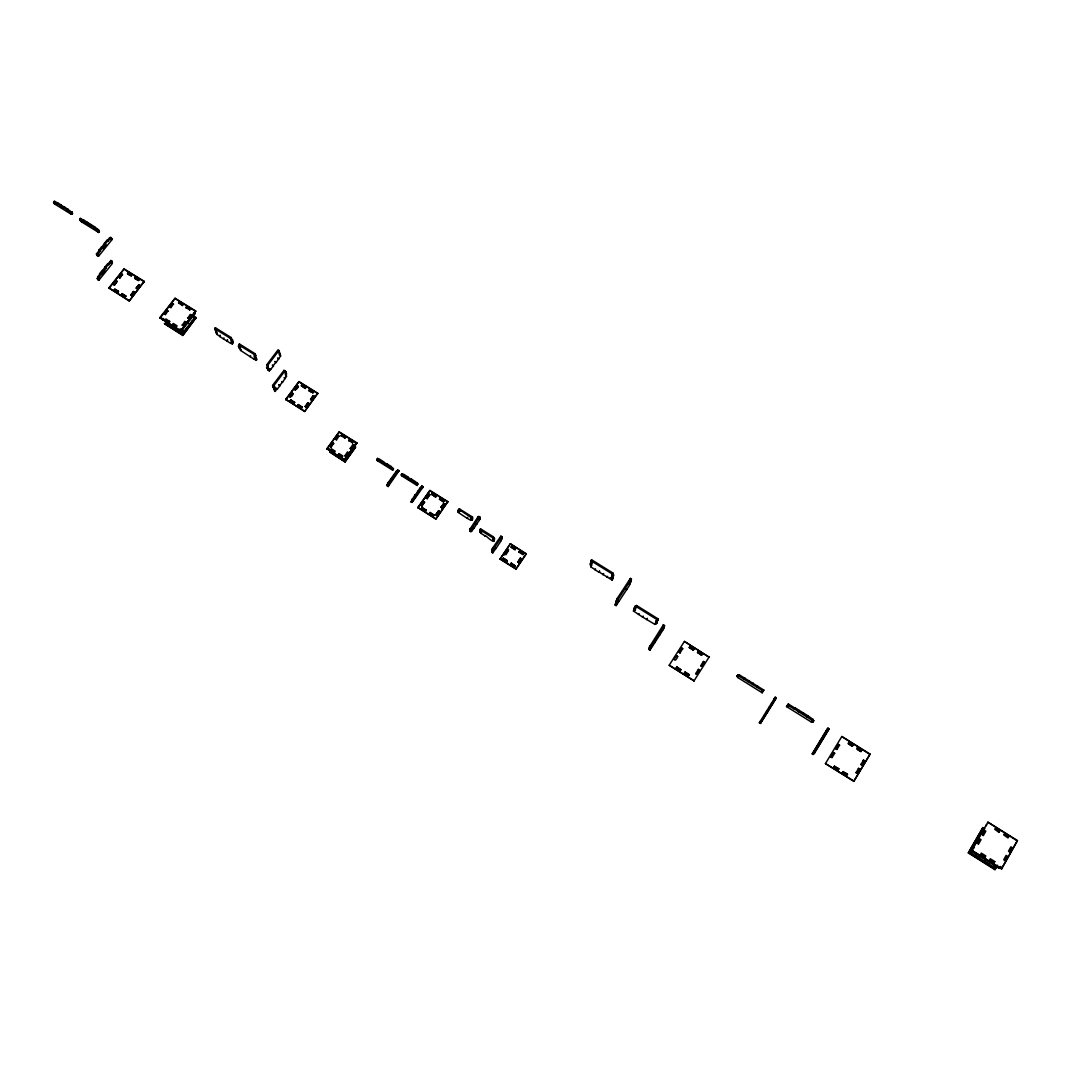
<?xml version="1.0" encoding="UTF-8"?>
<svg xmlns="http://www.w3.org/2000/svg" width="1071" height="1071" viewBox="0 0 1071 1071"><rect width="100%" height="100%" fill="white"/><g stroke="black" fill="none" stroke-linecap="round" stroke-linejoin="round"><path stroke-width="1.5" d="M495.016 547.87L496.007 548.499L495.016 547.522M500.023 559.129L510.412 543.666L526.263 553.935L515.927 569.103L500.023 559.129L510.412 543.666M500.224 538.526L500.893 536.129L501.884 536.745L501.215 539.155L500.224 538.526L500.867 537.588L501.857 538.204L501.201 540.601L496.007 548.499M502.66 559.423L506.637 561.914L502.66 559.423L503.316 558.138L507.293 560.628L506.637 561.914M503.316 558.138L507.279 560.976M507.52 549.945C497.988 563.386 512.594 545.005 507.507 550.307M510.599 564.417L511.269 563.118L515.231 565.957L514.575 566.907L510.599 564.417L511.269 563.118M511.081 547.147L515.057 549.624L511.081 547.147L511.751 545.849L515.713 548.325L515.057 549.624M511.751 545.849L515.7 548.687M514.575 566.907L515.245 565.608M515.927 569.103L526.289 553.587M517.815 562.168L520.426 558.018L521.403 558.995L518.819 562.784L517.815 562.168L520.426 558.018M519.02 552.101L519.676 550.802L523.639 553.64L522.996 554.591L519.02 552.101L519.676 550.802M518.819 562.784L521.416 558.647M522.996 554.591L523.652 553.292M599.546 571.325L598.917 572.275L590.938 566.934L590.416 563.52L591.058 562.57L592.076 563.199M590.416 563.52L591.433 564.149L591.687 562.744L590.67 562.114L591.553 559.745L612.92 573.012L611.969 575.355L612.987 575.984L612.692 577.363L611.675 576.72L611.367 578.099L612.384 578.728L612.09 580.08L598.984 571.941L599.613 570.99M591.058 562.57L590.175 564.926M591.553 559.745L590.67 562.114M611.969 575.355L612.92 573.012M611.367 578.099L612.304 575.77L613.322 576.399L612.692 577.363M612.09 580.08L613.014 577.764L612.01 577.135M613.322 576.399L613.629 575.02L612.612 574.391M615.115 604.995L616.374 601.42L615.731 602.384L616.749 603.027L617.391 602.049L616.12 605.624L615.115 604.995L616.695 602.585M615.731 602.384L617.003 598.769L630.417 578.42L631.448 579.063L630.109 582.758L629.092 582.115L630.417 578.42M616.749 603.027L618.034 599.412L631.448 579.063M616.12 605.624L629.413 585.449L630.739 581.794L629.44 580.763M633.456 611.005L634.447 608.743L633.456 611.005L642.533 617.043L643.162 616.066M633.818 609.72L634.835 610.35L635.464 609.386L634.179 608.422L635.17 606.146L636.201 606.788L635.558 607.752L634.541 607.123M634.179 608.422L635.17 606.146M634.835 610.35L635.839 608.087L634.808 607.444M635.558 607.752L636.576 605.476L658.223 618.971L657.166 621.22L656.135 620.578L655.72 621.849L656.965 622.773L656.322 623.75L655.305 623.108L654.89 624.366L642.533 617.043M636.201 606.788L636.576 605.476M656.322 623.75L657.38 621.515L656.349 620.872L655.72 621.849M657.166 621.22L658.223 618.971M656.965 622.773L657.38 621.515M648.718 649.227L650.164 645.84L649.521 646.83L650.78 647.687L649.749 649.883L648.718 649.227L649.347 648.25L648.946 649.454L649.977 650.097L663.244 629.574L663.685 628.329L662.454 627.419L663.525 625.183L664.556 625.825L663.043 629.306L662.025 628.664L662.454 627.419M649.521 646.83L663.337 624.902L664.368 625.544L663.926 626.803L662.895 626.16L663.337 624.902M664.368 625.544L650.78 647.687M649.977 650.097L650.378 648.892L649.12 648.035M662.654 627.7L662.213 628.945L663.244 629.574M669.201 665.265L694.035 680.848L669.201 665.265L684.423 641.422L709.069 657.166L684.423 641.422M676.658 655.787L677.568 656.724L676.658 655.787C671.905 660.272 675.667 662.628 677.689 656.429M679.054 652.145L680.085 652.801L679.054 652.145L681.678 647.928L682.588 648.879L681.678 647.928M676.015 668.17L680.152 670.767L676.015 668.17L676.765 666.898L680.781 669.777L676.765 666.898M689.229 647.527L693.352 650.11L689.229 647.527L689.978 646.255L693.981 649.12L689.978 646.255M689.188 674.69L688.439 675.962L684.423 673.07L685.052 672.079L689.188 674.69L685.052 672.079M702.375 653.979L701.612 655.265L697.609 652.386L698.238 651.409L702.375 653.979L698.238 651.409M688.439 675.962L684.423 673.07M701.612 655.265L697.609 652.386M695.735 673.605L696.766 674.261L695.735 673.605L698.372 669.375L699.403 670.018L696.766 674.261M698.372 669.375L699.269 670.312M700.742 665.72L701.786 666.363L700.742 665.72L703.379 661.476L704.423 662.132L701.786 666.363M703.379 661.476L704.29 662.427M737.009 676.31L737.946 674.743L739.311 674.837L763.877 690.139L762.204 692.79L737.745 677.528L737.009 676.31L737.946 674.743M1001.693 868.809L971.718 850.401L1001.693 868.809L1017.45 840.561L987.904 822.167L971.491 851.097L998.761 868.179L999.35 867.108M999.444 867.845L1000.033 866.774M1000.729 866.452L1000.127 867.523L998.319 867.149M1004.879 860.374L1007.276 856.09L1006.151 855.381L1003.755 859.665L1004.531 860.535M1009.658 851.806L1012.041 847.536L1010.917 846.84L1008.534 851.11L1009.31 851.981M1001.345 868.969L1017.45 840.561M1008.186 837.656L1008.775 836.598L1004.29 833.8L1003.701 834.871L1007.838 837.843M994.223 865.944L993.62 867.001L994.972 866.345L996.084 867.041L996.686 865.984M968.318 852.931L982.91 827.535L968.318 852.931L994.919 869.625L996.485 866.8M994.919 869.625L997.623 865.234M738.695 675.828L737.33 675.747M985.2 857.014L985.802 855.943L981.317 853.132L980.715 854.203L984.865 857.188M999.216 832.073L999.819 831.016L995.347 828.231L994.745 829.289L998.882 832.274M985.333 860.374L984.41 861.606L989.176 864.217M996.325 865.689L997.449 866.385L994.731 867.697L970.339 852.396L983.419 829.262L984.731 828.512L984.142 829.556M972.749 849.678L971.625 851.699L972.722 852.396L974.021 851.699M973.218 850.722L972.615 851.793L973.258 851.432M978.626 843.948L981.023 839.677L979.911 838.981L977.502 843.238L978.292 844.122M983.432 835.434L985.829 831.19L984.718 830.494L982.308 834.737L983.098 835.621M976.471 854.819L975.547 856.037L980.3 858.647M737.638 675.319L752.525 684.449L753.315 683.178M858.701 768.295L856.024 772.619L857.108 773.289L859.785 768.965L858.46 768.523L859.785 768.965M863.574 760.115L860.897 764.426L861.968 765.109L864.645 760.785L863.333 760.343L864.645 760.785M841.819 736.5L825.446 763.583L853.788 781.361L870.08 754.104L841.819 736.5L869.839 754.345M853.788 781.361L870.08 754.104M843.198 771.535L842.355 772.78L846.652 775.471L847.496 774.226L842.971 771.763L847.496 774.226M857.697 749.566L860.91 751.561L861.753 750.316L857.469 747.638L861.753 750.316M834.617 766.153L833.774 767.398L838.058 770.089L838.901 768.844L834.389 766.381L838.901 768.844M849.129 744.225L852.342 746.219L853.185 744.974L848.901 742.297L853.185 744.974M857.469 747.638L856.626 748.897L860.91 751.561M830.935 756.902L833.613 752.592L834.684 753.261L832.006 757.572L830.935 756.902L833.613 752.592M835.835 748.763L838.499 744.465L839.57 745.135L836.906 749.432L835.835 748.763L838.499 744.465M848.901 742.297L848.058 743.555L852.342 746.219M752.525 684.449L763.248 691.143L761.856 691.036L762.204 692.79M812.179 753.85L826.531 730.127L827.575 728.615L828.914 729.297L814.509 753.114L813.023 752.913L828.017 728.119L829.074 728.789L813.25 754.52L812.179 753.85L813.665 754.051L814.71 752.565L813.639 751.896L814.509 753.114M812.742 722.149L813.358 721.144L806.985 717.021L807.802 715.749L795.057 707.811L794.254 709.082L787.533 705.053L786.529 706.579L811.269 722.001L812.742 722.149L813.773 720.636L812.715 719.966L812.099 720.984L813.157 721.64L813.773 720.636M811.269 722.001L811.872 720.997M812.514 720.462L813.13 719.458L807.802 715.749M806.985 717.021L798.484 711.72L799.301 710.448M802.741 714.37L803.558 713.099M794.869 708.078L788.296 703.982L787.292 705.521L788.35 706.177L786.529 706.579M787.975 706.713L788.966 705.173L788.296 703.982M794.254 709.082L795.057 707.811M776.274 697.864L760.397 723.447L759.352 722.778L775.217 697.208L776.274 697.864L765.149 715.897L761.374 721.921L760.316 721.265L761.722 721.412M761.494 691.585L762.472 690.032L763.877 690.139M756.728 687.073L757.518 685.801M744.131 679.228L744.921 677.943M748.334 681.839L749.124 680.567M737.745 677.528L739.311 674.837M696.9 673.98L699.403 670.018M701.92 666.068L704.423 662.132M694.035 680.848L709.203 656.871M684.289 673.351L684.931 672.374M697.475 652.681L698.105 651.704M680.152 670.767L680.902 669.482M693.352 650.11L694.102 648.825M680.085 652.801L682.709 648.571M662.895 626.16L663.525 625.183M663.926 626.803L664.556 625.825M649.749 649.883L650.378 648.892M663.043 629.306L663.685 628.329M654.89 624.366L655.519 623.402M646.616 619.587L647.339 618.302M638.463 614.5L639.092 613.536M629.092 582.115L629.721 581.165M630.109 582.758L630.739 581.794M606.962 577.282L607.605 576.332M612.987 575.984L613.629 575.02M612.384 578.728L613.014 577.764M602.933 574.779L603.642 573.494M591.179 565.555L591.821 564.591L590.938 566.934M594.887 569.785L595.53 568.835M775.217 697.208L775.899 698.412M759.352 722.778L759.968 721.774L761.026 722.43L760.397 723.447M508.511 550.561L505.9 554.698L504.923 553.72M506.637 561.565L507.293 560.628M515.057 549.276L515.713 548.325M484.895 536.156C484.574 533.586 490.478 541.23 493.771 541.35L492.78 540.012L492.78 539.275L493.771 539.904L492.78 538.552L493.436 536.879L480.544 528.82L479.915 530.506L480.919 531.859L479.928 531.243L480.584 530.292M492.78 538.552L493.436 536.879M492.78 540.012L493.436 538.338L494.427 538.954L493.771 539.904M493.771 539.168L494.427 538.231L493.436 537.602M493.771 540.627L494.427 539.677L493.436 539.061M493.771 541.35L494.427 539.677M491.75 550.815L492.406 549.865L493.396 550.494L492.754 551.445L491.75 550.815L492.406 548.432L500.893 536.129M496.007 548.138L492.754 552.864L491.763 552.234L492.406 549.865M492.754 551.445L493.396 549.062L501.884 536.745M501.215 539.155L501.857 538.204M492.754 552.864L493.396 550.494M484.895 535.795L480.946 533.318L481.602 532.381M479.206 517.199L470.731 530.158L469.741 529.543L478.215 516.583L479.232 517.949L479.875 517.012L478.898 516.396L478.242 517.333L479.928 519.261L474.092 528.043L473.114 527.427M469.741 529.543L470.397 528.605L469.781 530.279L471.481 531.43L471.441 530.694L470.798 531.631L469.808 531.015L470.464 530.078L470.49 530.814M479.915 518.511L479.259 519.448L478.282 518.833L478.938 517.909M470.731 530.158L471.387 529.221L470.798 531.631M479.875 517.012L479.259 519.448M471.481 531.43L474.092 528.043M479.915 530.506L480.544 528.82M480.946 533.318L479.942 531.966L480.598 531.029M480.933 532.595L481.589 531.644M458.241 512.42L458.857 510.72L458.241 512.42L467.076 518.297L467.732 517.36M467.076 518.297L470.986 520.372L470.959 519.636L471.936 520.238L470.932 518.886L471.575 517.949M472.512 517.052L471.883 518.739L472.512 517.052L459.7 509.06L459.098 510.76L459.7 509.06M471.909 519.502L472.565 518.565L458.763 509.207L459.74 509.823M471.936 520.238L472.565 518.565M458.201 511.657L459.178 512.273L458.16 510.894L458.763 509.207M458.16 510.894L458.803 509.97M459.138 511.51L459.794 510.586L459.178 512.273M433.353 516.222L433.969 514.91L430.06 512.474L429.404 513.397L433.353 516.222L433.969 514.91M443.434 501.911L444.05 500.612L440.154 498.176L439.512 499.099L443.434 501.911L444.05 500.612M435.924 514.535L438.548 510.813L439.525 511.416L436.941 515.526L435.924 514.535L436.941 515.526M441.172 507.092L443.782 503.383L444.76 503.986L442.176 508.082L441.172 507.092L442.176 508.082M435.964 514.91L438.548 510.813M441.212 507.467L443.782 503.383M436.901 515.151L439.525 511.416M442.149 507.708L444.76 503.986M435.817 519.114L447.825 501.63L429.926 490.451L417.837 507.48L435.817 519.114L447.825 501.63M421.613 508.511L422.269 507.587L426.164 510.024L425.548 511.336L421.613 508.511L425.548 511.336M431.72 494.24L432.376 493.316L436.272 495.739L435.643 497.051L431.72 494.24L435.643 497.051M421.653 508.886L422.269 507.587M431.76 494.628L432.376 493.316M425.508 510.947L426.164 510.024M435.616 496.663L436.272 495.739M429.444 513.772L430.06 512.474M439.538 499.488L440.154 498.176M414.999 494.989L416.03 495.993L414.999 494.989C406.445 508.243 414.129 500.612 418.226 492.299M422.737 486.555L421.291 488.59L420.314 487.988L421.76 485.953C423.996 486.234 421.599 489.688 421.157 487.265M412.04 502.513L422.817 487.345L422.161 488.269M417.891 507.868L429.926 490.451M420.916 505.124L423.554 501.415L424.518 502.018L421.934 506.114L420.916 505.124L421.934 506.114M426.178 497.707L428.802 494.012L429.766 494.615L427.195 498.698L426.178 497.707L427.195 498.698M420.97 505.512L423.554 501.415M426.218 498.095L428.802 494.012M421.894 505.74L424.518 502.018M427.142 498.323L429.766 494.615M417.034 484.694L417.69 483.784L416.726 483.168L416.07 484.092C419.256 485.404 412.817 482.981 415.468 481.655L411.585 479.232C411.384 482.218 405.414 478.483 407.716 476.823L403.847 474.399L403.245 475.711L402.08 474.989L402.736 474.078L403.901 474.801L403.245 475.711M414.852 482.981L415.468 481.655M401.826 473.864L401.17 474.788L402.134 475.39L402.79 474.48L401.826 473.864L402.857 474.868L402.254 476.193L417.141 485.484L416.124 484.494L416.726 483.168M416.994 484.306L417.65 483.382L415.508 482.057M417.088 485.096L417.744 484.172L416.78 483.57M417.141 485.484L417.744 484.172M415.053 495.378L420.274 487.6L421.291 488.59M411.077 501.897L411.786 501.362M416.03 495.993L421.894 487.131M407.114 478.135L407.716 476.823M410.983 480.558L411.585 479.232M387.033 485.136L387.689 484.212L388.666 484.815L387.997 485.739L386.966 484.748L388.358 482.325L391.009 478.63L392.04 479.634L397.247 471.883L396.283 471.28L391.009 478.63M397.14 470.571L398.158 471.575L397.14 470.571L396.283 471.28M397.194 470.972L397.863 470.062L398.881 471.066L388.13 486.529L387.167 485.913L387.689 484.212M397.314 471.776L397.863 470.062M389.014 483.342L392.709 478.202M387.997 485.739L389.389 483.316L388.358 482.325M398.104 471.173L397.247 471.883M398.158 471.575L398.827 470.664M388.13 486.529L388.666 484.815M402.201 475.792L401.237 475.189L401.893 474.266M402.254 476.193L402.857 474.868M392.87 469.955L393.526 469.044L392.562 468.442L391.906 469.352L392.87 469.955L390.62 467.826L391.21 466.514L387.354 464.104C387.167 467.076 381.222 463.355 383.498 461.695L379.656 459.298L379.067 460.61L376.952 459.298L377.608 458.388L379.723 459.7L379.067 460.61M386.765 465.43L387.354 464.104M391.21 466.514L390.62 467.826M391.772 468.549L392.428 467.639L391.276 466.916M391.839 468.951L392.428 467.639M377.099 460.115L378.063 460.704L378.719 459.794L377.755 459.191L377.166 460.517L391.959 469.754L392.562 468.442M392.803 469.553L393.459 468.643L392.495 468.04M378.063 460.704L377.032 459.7L377.608 458.388M377.166 460.517L377.755 459.191M377.983 460.302L378.652 459.392L377.688 458.79M382.909 463.02L383.498 461.695M342.251 457.277L342.827 455.951L338.985 453.542L338.409 454.867M352.533 443.207L353.122 441.868L349.28 439.471L348.704 440.81M344.875 455.978L347.459 451.908L348.517 452.926M350.217 448.669L352.801 444.599L354.916 445.764L353.858 444.76M345.839 456.581L348.423 452.511M351.181 449.271L354.648 444.519M344.474 458.535L343.911 459.847M354.742 444.934L355.398 444.023L355.572 444.853M345.223 458.508L343.697 459.231M354.822 445.349L355.492 444.438M344.514 459.78L356.857 442.872L339.226 431.881L326.856 448.709L344.608 460.195L356.857 442.872M345.063 461.561L355.679 446.995L345.157 461.962L329.788 451.975L345.157 461.962M334.58 452.471L335.156 451.132L331.314 448.736L330.752 450.061M344.875 438.414L345.451 437.088L341.622 434.692L341.047 436.031M326.963 449.124L339.226 431.881M330.122 446.727L332.693 442.671L333.75 443.689M335.477 439.445L338.048 435.375L339.105 436.406M331.073 447.33L333.657 443.26M336.428 440.034L338.998 435.977M329.627 449.07L328.958 449.981L328.743 449.151L329.707 449.753M301.513 408.265L302.062 406.94L298.3 404.597L297.631 405.481L301.513 408.265L302.062 406.94M312.812 393.124L313.361 391.799L309.599 389.456L309.05 390.795L311.554 392.347M305.275 406.324L307.939 402.75L308.876 403.339L306.333 407.355L305.275 406.324L306.333 407.355M310.603 399.188L313.254 395.627L314.191 396.216L311.648 400.219L310.603 399.188L311.648 400.219M305.396 406.766L307.939 402.75M310.71 399.63L313.254 395.627M306.226 406.913L308.876 403.339M311.541 399.778L314.191 396.216M304.619 411.505L317.779 393.244L299.023 381.584L285.703 399.349L304.619 411.505L317.779 393.244M290.121 400.795L290.79 399.898L294.552 402.241L294.003 403.58L290.121 400.795L294.003 403.58M301.433 385.68L302.102 384.797L305.851 387.126L305.302 388.465L301.433 385.68L305.302 388.465M290.254 401.237L290.79 399.898M301.553 386.136L302.102 384.797M293.882 403.138L294.552 402.241M305.195 388.01L305.851 387.126M297.765 405.922L298.3 404.597M309.05 390.795L309.599 389.456M285.837 399.778L299.023 381.584M289.317 396.364L291.981 392.816C295.73 396.605 284.19 399.844 291.981 392.816M294.645 389.255C296.413 391.919 293.28 386.805 297.296 385.707L298.354 386.738L296.587 389.108M294.766 389.697L297.296 385.707M290.254 396.953L292.919 393.392M295.583 389.844L298.233 386.296M274.042 387.876L273.507 386.082L284.926 370.927L283.989 370.352L272.556 385.493L273.105 387.287L274.042 387.876L274.725 386.979L273.788 386.403L273.105 387.287M286.118 371.878L285.448 372.762L284.511 372.173L285.181 371.289L286.118 371.878L286.479 376.39L282.61 382.133L281.673 381.557M278.875 384.65L279.946 385.68L277.269 389.215L276.211 388.197L277.135 388.773L275.14 391.437L273.654 389.081L273.788 386.403M275.14 391.437L274.725 386.979M279.812 385.225L282.61 382.133M272.382 365.037L273.44 366.068L269.303 370.901L268.754 369.08L268.085 369.964L268.192 367.246L266.692 364.823L278.099 349.802L279.571 352.252L279.424 354.983L280.093 354.113L279.17 353.537L280.615 355.96L276.104 362.56L275.033 361.529L276.104 362.56M268.192 367.246L267.643 365.412L279.036 350.378M268.085 369.964L266.585 367.554L267.255 366.67M269.705 368.558L268.379 370.312L269.303 370.901M273.306 365.613L275.97 362.105M239.101 345.264L238.431 346.147L240.6 350.458L253.707 358.972L254.376 358.102M255.487 356.938L257 359.361L256.344 360.244L254.818 357.821L255.487 356.938L254.577 354.688L238.726 344.835L239.409 343.965L255.246 353.805L255.835 355.666L255.166 356.549L254.229 355.96L254.911 355.09L255.835 355.666M255.755 358.397L256.424 357.513M798.484 711.72L794.441 708.815M249.998 356.67L250.668 355.8M254.577 354.688L255.246 353.805M239.061 348.021L239.73 347.138M239.984 348.597L240.654 347.714M240.6 350.458L241.27 349.588M231.082 337.499L233.304 341.863L232.621 342.733L230.412 338.382L231.082 337.499L215.338 327.726L214.669 328.596L216.944 332.987L216.034 332.412L216.703 331.541M231.055 340.27L231.738 339.4M230.667 343.363L231.175 342.024L230.667 343.363L223.304 338.784L223.973 337.914M231.979 340.846L232.661 339.976M230.506 342.894L232.34 344.032L233.009 343.162M223.304 338.784L219.635 336.495L220.131 335.156M219.635 336.495L220.305 335.625M226.824 340.605L227.494 339.735M226.985 341.073L227.654 340.203M215.351 330.511L216.021 329.64L215.338 327.726M216.275 331.086L216.944 330.216M219.461 336.026L216.703 334.313L217.386 333.442M194.413 312.263L194.962 313.723L181.106 331.461L179.915 329.158L181.789 330.591M192.378 314.954L194.52 317.953L182.351 333.536L181.588 331.635L182.271 330.765L183.034 332.666M196.1 317.659L182.78 335.437L196.1 317.659L192.874 315.45M172.993 326.401C172.766 329.962 166.889 324.058 169.553 324.607M176.474 327.137L176.969 325.785L173.288 323.482L172.806 324.834M189.687 310.255L190.183 308.89L186.515 306.614L186.019 307.966M182.284 325.303L184.828 321.327L185.939 322.384M187.733 318.328L190.277 314.365L191.374 315.423M183.208 325.879L185.752 321.902M188.657 318.904L191.187 314.941M181.601 330.109L180.919 330.979L179.808 329.935L181.213 329.158M179.995 330.404L180.678 329.533M195.645 310.992L180.584 330.993L195.645 310.992L175.095 298.247L159.793 317.672L181.588 331.635M186.635 322.639L188.563 320.175M194.775 313.241L193.918 313.616M164.01 319.493L163.328 320.363L162.216 319.305L162.899 318.435M165.456 320.256L165.938 318.904L169.807 321.675M178.683 303.414L179.178 302.062L183.034 304.833M167.531 322.987L166.848 323.857L166.045 321.929L166.728 321.072L165.818 320.497L165.135 321.367L165.938 323.281L182.351 333.536M169.124 322.545L169.606 321.193M182.351 305.69L182.846 304.338M160.007 318.154L163.06 314.272M165.095 311.688L175.095 298.247M164.479 314.205L167.009 310.242L168.12 311.3M169.941 307.257L172.471 303.307L173.582 304.365M165.389 314.78L167.919 310.818M170.851 307.832L173.382 303.869M162.417 319.787L162.016 318.823L162.926 319.399L163.609 318.529M130.756 294.913L133.473 291.499L134.384 292.062L131.88 295.971L130.756 294.913L131.88 295.971M136.191 288.086L138.909 284.685L139.806 285.247L137.316 289.143L136.191 288.086L138.909 284.685M130.97 295.409L133.473 291.499M131.653 295.476L134.384 292.062M137.101 288.648L139.806 285.247M129.23 300.991L144.237 281.378L124.116 268.888L108.854 287.912L129.23 300.991L144.237 281.378M117.81 292.222L118.493 291.366L114.892 289.116L114.209 289.973L118.038 292.718L114.209 289.973M131.238 276.211L131.693 274.859L128.105 272.636L127.65 273.989L130.033 275.461M121.411 294.471L122.094 293.615L125.695 295.864L125.227 297.203L121.411 294.471L125.227 297.203M137.222 279.933L134.826 278.433L135.281 277.094L139.096 279.826L135.281 277.094M121.625 294.953L122.094 293.615M134.826 278.433L135.495 277.59M125.012 296.707L125.695 295.864M138.413 280.669L138.882 279.317M109.095 288.407L124.116 268.888M116.257 282.838L114.436 285.1L113.539 284.538L116.043 280.642L117.167 281.7L116.043 280.642M118.761 277.242L121.478 273.855L122.375 274.404L119.885 278.299L118.761 277.242L121.478 273.855M113.539 284.538L116.27 281.138M114.436 285.1L116.94 281.204M119.657 277.804L122.375 274.404M114.436 290.469L114.892 289.116M127.65 273.989L128.105 272.636M112.241 262.047L111.571 262.904L110.674 262.341L111.357 261.498L112.241 262.047L112.027 263.921L98.786 280.348L97.889 279.799L100.714 274.765L99.576 273.707L102.321 270.307L103.459 271.365L106.19 267.978L105.052 266.907L107.796 263.52L108.921 264.591L111.786 261.029L110.889 260.481L108.024 264.028L108.921 264.591M98.76 277.991L97.622 276.934L99.817 274.216M103.459 271.365L102.562 270.816L105.052 266.907M97.407 278.795L98.104 277.938L99.001 278.5L98.304 279.344L97.407 278.795L97.863 277.443M100.714 274.765L103.218 270.869M105.949 267.469L108.693 264.082M110.889 260.481L110.447 261.833L111.571 262.904M111.33 262.382L111.786 261.029M101.973 274.738L105.025 270.95M98.786 280.348L99.001 278.5M99.268 250.48L96.403 254.014L97.528 255.085L100.165 251.029L99.027 249.958L101.758 246.598L102.896 247.669L105.614 244.308L104.489 243.224L107.207 239.877L108.332 240.948L110.514 238.257L109.617 237.708L107.448 240.399L108.332 240.948M102.896 247.669L101.999 247.106L104.489 243.224M96.644 254.537L97.327 253.693L98.452 254.764L98.01 256.116L98.934 255.782L112.107 239.516L110.982 238.445L112.107 239.516M100.165 251.029L102.655 247.147M105.386 243.786L108.104 240.426M111.411 237.949L110.741 238.779L109.844 238.231L110.527 237.401L111.638 238.472L111.197 239.824L111.879 238.994M98.01 256.116L96.885 255.045L97.327 253.693M97.126 255.567L98.211 254.242M103.111 248.981L106.149 245.219M98.92 230.613L98.037 230.064L99.389 231.657L98.706 232.487L97.354 230.894L98.237 231.443L98.679 230.078L94.476 226.717L90.928 224.522L90.486 225.887L83.15 220.974L83.833 220.144L90.928 224.522M98.478 231.965L99.148 231.135M98.237 231.443L94.034 228.083L94.476 226.717M94.034 228.083L94.717 227.253M96.872 229.837L97.555 229.007M97.113 230.372L97.796 229.529M97.595 231.416L98.679 230.078M812.099 720.984L813.13 719.458M79.923 219.742L80.365 218.39L79.682 219.22L81.061 220.827L81.744 219.997L80.606 218.912M98.706 232.487L81.557 221.884L80.178 220.278L80.861 219.448L81.744 219.997M80.807 220.291L81.49 219.461M80.419 220.813L80.861 219.448M81.302 221.362L81.985 220.519M81.557 221.884L82.226 221.054M79.682 219.22L83.404 221.51L83.833 220.144M86.697 223.17L87.38 222.34M86.938 223.705L87.621 222.862M71.128 213.812L71.797 212.982L72.681 213.531L71.369 214.347L72.426 212.995L71.302 211.911L72.185 212.46L71.503 213.29L70.619 212.741L71.998 214.361M64.447 206.917L64.019 208.283L64.447 206.917L72.185 212.46M71.503 213.29L67.54 210.465L67.968 209.099M67.54 210.465L68.223 209.635M70.873 213.276L71.931 211.924M53.55 202.205L54.233 201.375L55.116 201.924L54.434 202.74L53.55 202.205L54.956 203.825L54.072 203.276L55.023 202.995M53.818 202.74L54.849 201.375L57.66 203.115L56.977 203.945L54.434 202.74M71.369 214.347L54.34 203.825L55.371 202.459L54.233 201.375M56.977 203.945L57.406 202.566L64.702 207.466M64.019 208.283L60.498 206.114L60.927 204.748M60.498 206.114L61.181 205.284M828.017 728.119L827.401 729.123L828.914 729.297M824.657 733.903L825.728 734.572M839.57 745.135L838.272 744.706M836.906 749.432L836.063 748.522M834.684 753.261L833.385 752.833M825.446 763.583L854.029 781.147M832.006 757.572L831.163 756.675M833.774 767.398L838.058 770.089M842.355 772.78L846.652 775.471M860.897 764.426L861.968 765.109M856.024 772.619L857.108 773.289M987.904 822.167L1017.102 840.748M986.096 825.272L986.752 824.884L985.494 826.33M977.756 838.888L979.189 839.396M973.004 847.308L974.423 847.817M972.214 850.642L970.928 851.338L972.04 852.034M971.491 851.097L972.789 850.387M970.339 852.396L972.91 851.003M998.761 868.179L1000.809 867.189M56.723 203.396L60.244 205.578M63.765 207.747L67.286 209.929M80.365 218.39L84.074 220.68M90.245 225.365L93.793 227.561M111.638 238.472L110.527 237.401M80.178 220.278L81.061 220.827M104.717 243.746L105.614 244.308M278.634 351.676L279.571 352.252M277.697 358.009L278.634 358.598M277.831 358.477L278.755 359.053M99.027 249.958L99.924 250.52M630.069 579.799L631.087 580.428M175.283 298.742L195.832 311.474M111.116 260.989L112.013 261.538M178.496 302.919L182.164 305.208M185.832 307.484L189.5 309.76M124.343 269.397L144.451 281.874M112.482 262.569L111.357 261.498M194.038 313.16L194.962 313.723M628.744 583.481L629.761 584.11M128.319 273.132L131.693 274.859M590.911 560.709L612.277 573.976M96.403 254.014L97.3 254.577M98.934 255.782L97.796 254.724M127.422 273.48L131.01 275.702M134.611 277.938L138.199 280.174M96.885 255.045L97.769 255.594M214.669 328.596L230.412 338.382M286.626 373.685L285.181 371.289M193.476 316.4L196.274 318.141M272.516 365.492L273.44 366.068M299.144 382.039L317.886 393.686M193.597 317.391L194.52 317.953M285.033 373.993L285.957 374.582M302.223 385.252L305.971 387.568M309.72 389.898L313.361 391.799M238.431 346.147L239.355 346.723L238.726 344.835M232.621 342.733L231.697 342.158L232.34 344.032M285.542 375.801L286.479 376.39M308.943 390.353L312.705 392.682M610.189 577.564L612.719 579.13M121.706 274.35L122.603 274.912M139.123 285.181L140.02 285.743M266.692 364.823L267.643 365.412M625.879 588.662L626.883 589.291M625.785 588.996L626.803 589.626M256.344 360.244L253.707 358.972M284.217 377.568L285.14 378.157M169.74 306.775L170.65 307.337M187.545 317.846L188.469 318.422M269.852 369.013L270.776 369.589M284.337 378.023L285.274 378.599M297.417 386.162L298.354 386.738M313.361 396.069L314.298 396.658M266.585 367.554L267.522 368.129M105.293 267.415L106.19 267.978M188.884 323.429L189.982 324.473L192.499 320.55M133.701 291.995L134.598 292.557M635.933 606.454L657.594 619.948M656.777 619.6L657.808 620.243M164.278 313.709L165.188 314.285M182.097 324.821L183.021 325.397M279.009 385.091L279.946 385.68M292.102 393.258L293.039 393.833M308.06 403.191L308.997 403.78M99.576 273.707L100.473 274.27M663.083 626.441L664.114 627.084M113.312 284.043L114.209 284.605M826.959 729.632L828.03 730.302M617.003 598.769L618.034 599.412M618.288 600.175L619.212 601.139L618.208 600.51M826.531 730.127L827.588 730.797M272.556 385.493L273.507 386.082M616.682 600.095L617.713 600.737M97.622 276.934L98.519 277.496M183.476 330.363L184.573 331.408L187.09 327.458M774.119 698.828L775.284 699.417M165.255 319.774L168.923 322.063M172.605 324.352L176.287 326.655M616.039 601.072L617.07 601.701M99.228 278.996L98.104 277.938M274.323 388.184L275.26 388.773M161.801 318.341L162.926 319.399M179.62 329.453L180.53 330.029M97.18 278.286L98.304 279.344M115.119 289.625L118.493 291.366M122.308 294.11L125.909 296.346M179.808 329.935L180.731 330.511M159.793 317.672L180.383 330.511M97.648 279.29L98.545 279.852M273.654 389.081L274.591 389.657M478.911 517.159L479.902 517.762M616.053 602.732L617.07 603.361M290.91 400.34L294.672 402.683M298.421 405.025L302.183 407.368M297.631 405.481L301.406 407.837M479.928 519.261L478.255 518.083L478.282 518.833M615.423 603.696L616.441 604.325M108.854 287.912L129.015 300.496M339.32 432.296L356.938 443.3M182.592 334.969L164.345 323.576L182.78 335.437M285.703 399.349L304.499 411.077M397.917 470.464L398.881 471.066M429.966 490.839L447.852 502.018M659.067 633.804L660.097 634.447M340.953 435.602L344.782 437.999M348.611 440.382L352.453 442.778M383.579 462.11L387.421 464.506M407.77 477.211L411.639 479.634M471.548 517.199L472.539 517.802M658.96 634.112L659.99 634.755M422.777 486.957L421.76 485.953M397.261 471.374L398.225 471.976M379 460.209L382.842 462.618M383.204 462.967L392.629 468.844M403.178 475.323L409.671 479.5M410.929 480.156L414.812 482.579M432.416 493.704L436.299 496.127M440.194 498.564L444.09 500.987M458.107 510.144L459.834 511.336M472.592 519.315L470.905 518.123L470.932 518.886M500.88 536.852L501.871 537.481M822.408 737.718L823.479 738.388M822.193 737.959L823.264 738.629M439.512 499.099L443.407 501.536M510.398 544.028L526.263 553.935M500.224 537.803L501.857 538.941M475.698 523.317L476.689 523.933M428.842 494.4L429.806 495.003M443.822 503.758L444.8 504.374M475.711 523.692L476.702 524.308M519.663 551.163L523.639 553.64M500.211 539.262L501.201 539.878M770.129 707.837L768.884 707.449L769.942 708.105M500.211 539.985L501.201 540.601M519.033 551.752L523.009 554.229M393.646 474.948L394.61 475.551M335.37 439.016L336.334 439.619M350.137 448.254L351.087 448.856M393.713 475.35L394.677 475.952M479.888 529.757L492.78 537.816M417.636 491.294L418.614 491.897M417.69 491.683L418.654 492.285M520.412 558.379L521.403 558.995M653.912 641.917L654.943 642.56M817.481 745.871L818.552 746.541M817.267 746.112L818.338 746.782M469.714 528.806L471.414 529.958M423.594 501.804L424.571 502.406M438.588 511.188L439.565 511.804M765.149 715.897L763.918 715.495L764.975 716.164M347.138 454.894L348.182 455.898M517.842 561.806L518.833 562.436M651.489 645.532L652.413 646.469L651.382 645.826M649.923 645.612L650.967 646.255M330.015 446.312L330.966 446.915M344.782 455.577L345.746 456.179M388.425 482.713L389.389 483.316M492.406 548.432L493.396 549.062M412.362 498.711L413.339 499.314M412.415 499.086L413.393 499.702M492.406 549.155L493.396 549.771M387.756 484.601L388.733 485.217M491.75 550.106L493.396 551.204M386.966 484.748L387.93 485.35M411.625 500.197L412.603 500.813M330.644 449.646L334.473 452.056M338.316 454.452L342.158 456.862M411.679 500.585L412.656 501.201M387.1 485.524L388.063 486.127M511.255 563.466L515.231 565.957M343.63 458.629L344.768 460.048L340.096 457.464M422.322 507.962L426.204 510.398M430.1 512.848L434.009 515.298M491.763 551.525L492.754 552.154M328.851 449.566L329.801 450.168M326.856 448.709L344.648 459.834M411.023 501.509L411.987 502.125M510.613 564.069L514.589 566.559M429.404 513.397L433.313 515.847M500.037 558.781L515.941 568.755M968.639 852.757L995.254 869.465M417.837 507.48L435.777 518.739M759.62 722.282L760.758 722.938M175.965 329.547L179.62 331.823M216.034 332.412L216.703 334.313M239.409 343.965L240.024 345.839M254.229 355.96L254.818 357.821M283.989 370.352L284.511 372.173M280.093 354.113L280.615 355.96M284.926 370.927L285.448 372.762M331.006 450.021L331.408 451.667L336.281 455.068M332.157 451.44L332.465 452.672M344.46 459.017L344.608 460.195M349.882 451.667L350.846 452.257M353.899 446.473L354.073 447.303M469.781 530.279L469.808 531.015M478.215 516.583L478.242 517.333M479.928 531.243L479.942 531.966M481.548 530.172L481.562 530.908M494.427 538.231L494.427 538.954M994.785 861.579L994.183 862.65L989.684 859.839L990.287 858.768L994.785 861.579M774.48 698.292L773.864 699.296L774.909 699.952L775.524 698.948L774.48 698.292M771.548 703.165L772.432 704.089L771.548 703.165M766.582 711.211L767.465 712.135L766.582 711.211M819.944 741.788L821.015 742.457L819.944 741.788"/></g></svg>
